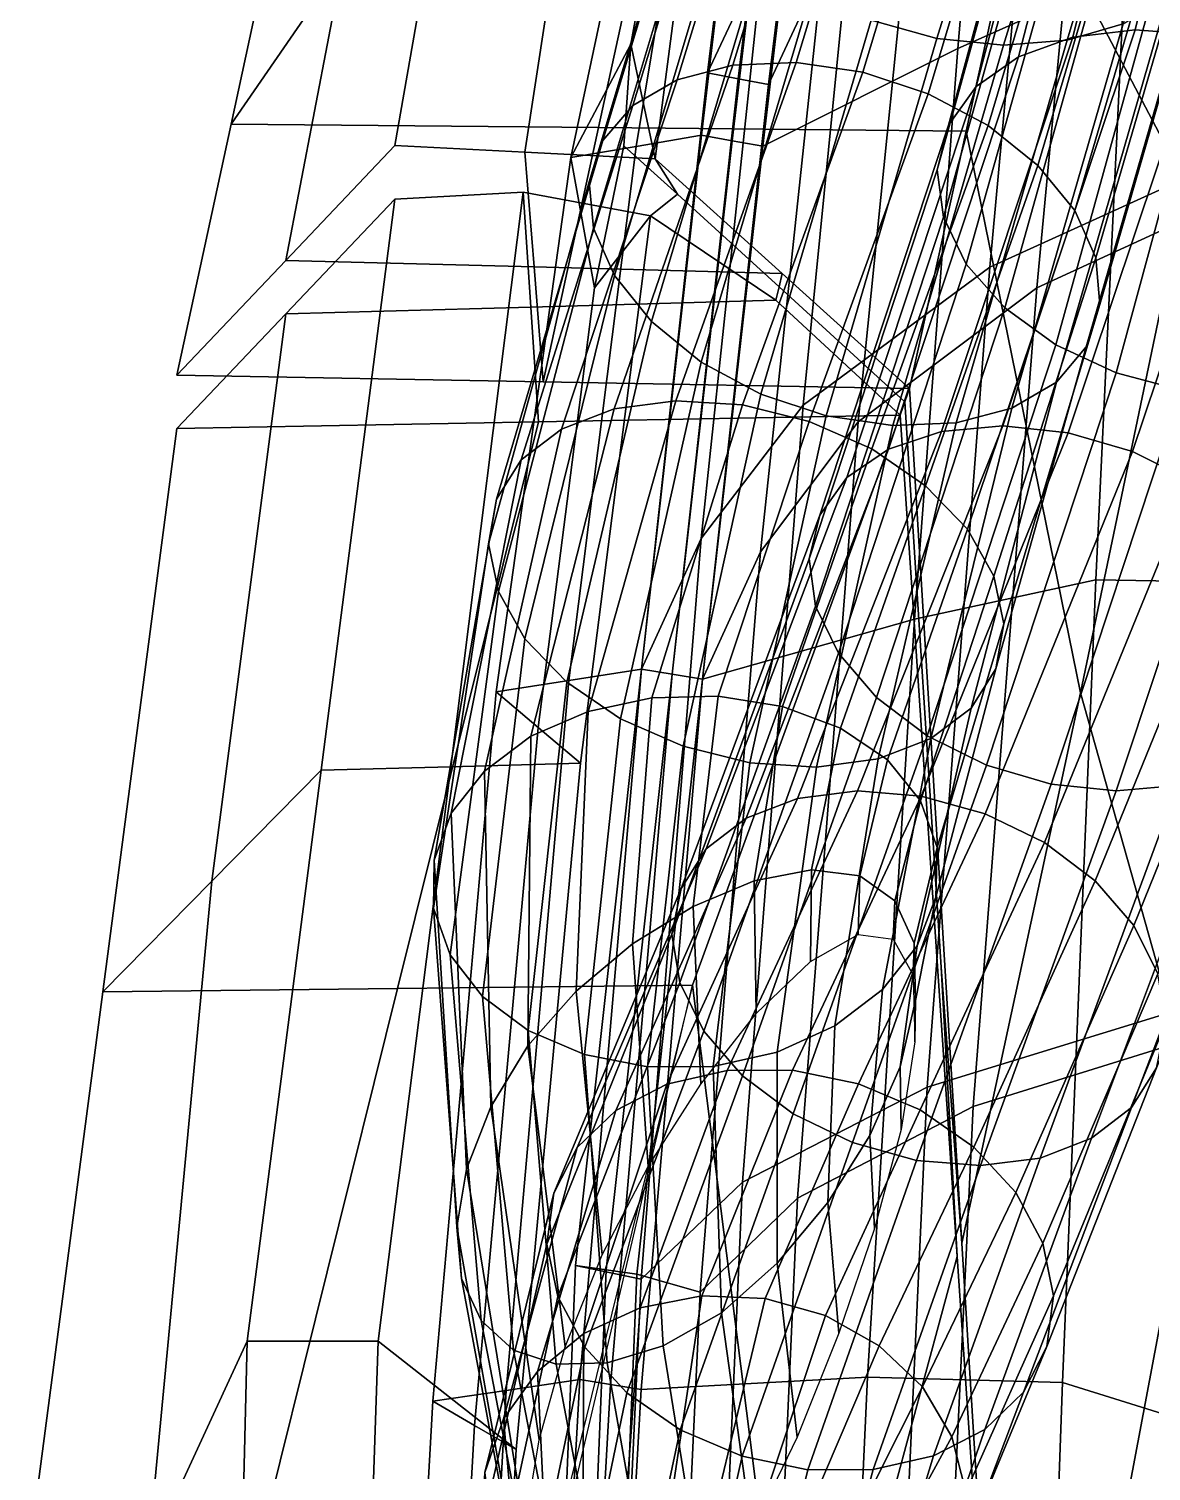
# Model space of a CAD drawing. Extents: x -0.97 to 0.97, y -3.2 to 2.94.
# Drawn here: x -0.6375 to -0.3585, y 1.4868 to 1.8453 of the extents above; entities that cross this region are included whole.
import ezdxf

# ---------------------------------------------------------------- set-up
doc = ezdxf.new("R2010")
doc.units = 0

msp = doc.modelspace()

# ---------------------------------------------------------------- linework, layer by layer
for points in [[(-0.39864, 1.78606, 1.09773), (-0.3347, 1.81511, 1.14578), (-0.32019, 2.00282, 1.04622), (-0.38263, 1.96018, 1.00091)], [(-0.38694, 1.78087, 1.08871), (-0.37064, 1.95449, 0.99259), (-0.31076, 1.99609, 1.03546), (-0.32569, 1.8091, 1.13435)], [(-0.44245, 1.98223, 0.81755), (-0.45825, 1.92059, 0.78173), (-0.46881, 1.8343, 0.85129), (-0.45501, 1.86386, 0.8995)], [(-0.42752, 1.97874, 0.81439), (-0.44022, 1.86031, 0.89581), (-0.45363, 1.83144, 0.84931), (-0.44301, 1.9179, 0.78008)], [(-0.32972, 1.91128, 0.43314), (-0.34974, 1.80642, 0.48489), (-0.39047, 1.88385, 0.57039), (-0.37138, 1.96497, 0.52088)], [(-0.39864, 1.78606, 1.09773), (-0.38263, 1.96018, 1.00091), (-0.42929, 1.91046, 0.94855), (-0.44506, 1.75173, 1.04083)], [(-0.38694, 1.78087, 1.08871), (-0.43132, 1.74756, 1.03445), (-0.41539, 1.90596, 0.94285), (-0.37064, 1.95449, 0.99259)], [(-0.39817, 1.93992, 0.76247), (-0.40655, 1.84035, 0.82722), (-0.36517, 1.85883, 0.79591), (-0.35999, 1.95696, 0.73726)], [(-0.39817, 1.93992, 0.76247), (-0.44301, 1.91791, 0.78008), (-0.45507, 1.8161, 0.85013), (-0.40655, 1.84035, 0.82722)], [(-0.55934, 1.86198, 0.69758), (-0.54507, 1.93738, 0.63566), (-0.57377, 1.88392, 0.57044), (-0.58725, 1.82157, 0.64638)], [(-0.36552, 1.84653, 0.35524), (-0.37939, 1.84243, 0.34637), (-0.35206, 1.93316, 0.28613), (-0.33846, 1.9386, 0.29427)], [(-0.34011, 1.93762, 0.23512), (-0.35523, 1.93451, 0.23024), (-0.37801, 1.84317, 0.28935), (-0.3625, 1.84499, 0.29541)], [(-0.34011, 1.93762, 0.23512), (-0.3625, 1.84499, 0.29541), (-0.34606, 1.84377, 0.29851), (-0.32401, 1.93765, 0.23733)], [(-0.42813, 1.84739, 0.3384), (-0.40085, 1.9338, 0.27996), (-0.38437, 1.93074, 0.27868), (-0.41182, 1.84288, 0.33765)], [(-0.3952, 1.84122, 0.3404), (-0.36774, 1.93053, 0.28084), (-0.35206, 1.93316, 0.28613), (-0.37939, 1.84243, 0.34637)], [(-0.36829, 1.92843, 0.22291), (-0.39147, 1.83833, 0.28067), (-0.37801, 1.84317, 0.28935), (-0.35523, 1.93451, 0.23024)], [(-0.3952, 1.84122, 0.3404), (-0.41182, 1.84288, 0.33765), (-0.38437, 1.93074, 0.27868), (-0.36774, 1.93053, 0.28084)], [(-0.4491, 1.92158, 0.42134), (-0.47634, 1.83258, 0.49036), (-0.4625, 1.83627, 0.49975), (-0.43523, 1.92568, 0.43021)], [(-0.41942, 1.92689, 0.43618), (-0.43523, 1.92568, 0.43021), (-0.4625, 1.83627, 0.49975), (-0.44674, 1.83689, 0.50637)], [(-0.41942, 1.92689, 0.43618), (-0.44674, 1.83689, 0.50637), (-0.43017, 1.83448, 0.50989), (-0.4028, 1.92523, 0.43894)], [(-0.38649, 1.92072, 0.43819), (-0.4028, 1.92523, 0.43894), (-0.43017, 1.83448, 0.50989), (-0.41392, 1.82911, 0.50995)], [(-0.36829, 1.92843, 0.22291), (-0.3785, 1.91988, 0.21373), (-0.40205, 1.83091, 0.27002), (-0.39147, 1.83833, 0.28067)], [(-0.4491, 1.92158, 0.42134), (-0.46021, 1.91519, 0.41007), (-0.4874, 1.8262, 0.4789), (-0.47634, 1.83258, 0.49036)], [(-0.46982, 1.91727, 0.77554), (-0.48654, 1.81605, 0.8463), (-0.47027, 1.81883, 0.8521), (-0.45825, 1.92059, 0.78173)], [(-0.45063, 1.91925, 0.7809), (-0.45825, 1.92059, 0.78173), (-0.47027, 1.81883, 0.8521), (-0.46267, 1.81746, 0.85112)], [(-0.45063, 1.91925, 0.7809), (-0.46122, 1.83287, 0.8503), (-0.46881, 1.8343, 0.85129), (-0.45825, 1.92059, 0.78173)], [(-0.45063, 1.91925, 0.7809), (-0.46267, 1.81746, 0.85112), (-0.45507, 1.8161, 0.85013), (-0.44301, 1.91791, 0.78008)], [(-0.45063, 1.91925, 0.7809), (-0.44301, 1.9179, 0.78008), (-0.45363, 1.83144, 0.84931), (-0.46122, 1.83287, 0.8503)], [(-0.38649, 1.92072, 0.43819), (-0.41392, 1.82911, 0.50995), (-0.39906, 1.82125, 0.50666), (-0.37158, 1.91375, 0.4341)], [(-0.38503, 1.90938, 0.20326), (-0.40892, 1.82131, 0.25807), (-0.40205, 1.83091, 0.27002), (-0.3785, 1.91988, 0.21373)], [(-0.46982, 1.91727, 0.77554), (-0.48139, 1.91396, 0.76934), (-0.50281, 1.81328, 0.84049), (-0.48654, 1.81605, 0.8463)], [(-0.46771, 1.90709, 0.39693), (-0.49483, 1.81756, 0.46603), (-0.4874, 1.8262, 0.4789), (-0.46021, 1.91519, 0.41007)], [(-0.47589, 1.90737, 0.75964), (-0.48789, 1.84147, 0.80957), (-0.50281, 1.81328, 0.84049), (-0.48139, 1.91396, 0.76934)], [(-0.35915, 1.90472, 0.42683), (-0.37158, 1.91375, 0.4341), (-0.39906, 1.82125, 0.50666), (-0.38667, 1.81134, 0.50013)], [(-0.47589, 1.90737, 0.75964), (-0.4704, 1.90077, 0.74995), (-0.48183, 1.81296, 0.81486), (-0.48789, 1.84147, 0.80957)], [(-0.47041, 1.71861, 0.98276), (-0.44506, 1.75173, 1.04083), (-0.42929, 1.91046, 0.94855), (-0.45501, 1.86386, 0.8995)], [(-0.38503, 1.90938, 0.20326), (-0.38757, 1.8977, 0.19224), (-0.41174, 1.81026, 0.24568), (-0.40892, 1.82131, 0.25807)], [(-0.46771, 1.90709, 0.39693), (-0.47109, 1.89758, 0.38312), (-0.49821, 1.80722, 0.45274), (-0.49483, 1.81756, 0.46603)], [(-0.45567, 1.71531, 0.97855), (-0.44022, 1.86031, 0.89581), (-0.41539, 1.90596, 0.94285), (-0.43132, 1.74756, 1.03445)], [(-0.35915, 1.90472, 0.42683), (-0.38667, 1.81134, 0.50013), (-0.37751, 1.80012, 0.49092), (-0.34994, 1.89431, 0.41698)], [(-0.55934, 1.86198, 0.69758), (-0.57363, 1.78773, 0.76772), (-0.54653, 1.81624, 0.81313), (-0.53142, 1.90239, 0.74878)], [(-0.50091, 1.90158, 0.74936), (-0.53142, 1.90239, 0.74878), (-0.54653, 1.81624, 0.81313), (-0.51418, 1.8146, 0.81399)], [(-0.50091, 1.90158, 0.74936), (-0.51418, 1.8146, 0.81399), (-0.48183, 1.81296, 0.81486), (-0.4704, 1.90077, 0.74995)], [(-0.46983, 1.88695, 0.3699), (-0.49714, 1.79576, 0.44), (-0.49821, 1.80722, 0.45274), (-0.47109, 1.89758, 0.38312)], [(-0.38582, 1.88559, 0.18142), (-0.41018, 1.79848, 0.23367), (-0.41174, 1.81026, 0.24568), (-0.38757, 1.8977, 0.19224)], [(-0.3447, 1.88319, 0.40514), (-0.34994, 1.89431, 0.41698), (-0.37751, 1.80012, 0.49092), (-0.37231, 1.78832, 0.47956)], [(-0.46983, 1.88695, 0.3699), (-0.46439, 1.87577, 0.35818), (-0.49189, 1.78395, 0.42867), (-0.49714, 1.79576, 0.44)], [(-0.49589, 1.82073, 0.64669), (-0.58725, 1.82157, 0.64638), (-0.57377, 1.88392, 0.57044), (-0.48212, 1.88389, 0.57042)], [(-0.49589, 1.82073, 0.64669), (-0.48212, 1.88389, 0.57042), (-0.39047, 1.88385, 0.57039), (-0.40454, 1.81988, 0.64701)], [(-0.38582, 1.88559, 0.18142), (-0.38003, 1.87389, 0.17152), (-0.40449, 1.78677, 0.22286), (-0.41018, 1.79848, 0.23367)], [(-0.37607, 1.68027, 0.54641), (-0.40454, 1.81988, 0.64701), (-0.39047, 1.88385, 0.57039), (-0.34974, 1.80642, 0.48489)], [(-0.3447, 1.88319, 0.40514), (-0.37231, 1.78832, 0.47956), (-0.37129, 1.77676, 0.46688), (-0.34367, 1.87213, 0.39218)], [(-0.45526, 1.86455, 0.34893), (-0.48274, 1.77253, 0.4196), (-0.49189, 1.78395, 0.42867), (-0.46439, 1.87577, 0.35818)], [(-0.37046, 1.86342, 0.16325), (-0.39492, 1.77596, 0.21401), (-0.40449, 1.78677, 0.22286), (-0.38003, 1.87389, 0.17152)], [(-0.34704, 1.86189, 0.37894), (-0.34367, 1.87213, 0.39218), (-0.37129, 1.77676, 0.46688), (-0.37467, 1.76624, 0.45373)], [(-0.45526, 1.86455, 0.34893), (-0.44298, 1.85465, 0.34228), (-0.4704, 1.76241, 0.41323), (-0.48274, 1.77253, 0.4196)], [(-0.34244, 1.7078, 0.81234), (-0.33805, 1.86575, 0.74781), (-0.36517, 1.85883, 0.79591), (-0.37229, 1.7083, 0.8653)], [(-0.55934, 1.86198, 0.69758), (-0.58725, 1.82157, 0.64638), (-0.60073, 1.75923, 0.72231), (-0.57363, 1.78773, 0.76772)], [(-0.47041, 1.71861, 0.98276), (-0.45501, 1.86386, 0.8995), (-0.46881, 1.8343, 0.85129), (-0.48521, 1.68611, 0.9241)], [(-0.37046, 1.86342, 0.16325), (-0.35789, 1.85485, 0.15711), (-0.38224, 1.76673, 0.20767), (-0.39492, 1.77596, 0.21401)], [(-0.34704, 1.86189, 0.37894), (-0.37467, 1.76624, 0.45373), (-0.38208, 1.75743, 0.441), (-0.35445, 1.85314, 0.36633)], [(-0.45567, 1.71531, 0.97855), (-0.47002, 1.6836, 0.92183), (-0.45363, 1.83144, 0.84931), (-0.44022, 1.86031, 0.89581)], [(-0.41735, 1.69852, 0.89851), (-0.37229, 1.7083, 0.8653), (-0.36517, 1.85883, 0.79591), (-0.40655, 1.84035, 0.82722)], [(-0.42813, 1.84739, 0.3384), (-0.45555, 1.75447, 0.41), (-0.4704, 1.76241, 0.41323), (-0.44298, 1.85465, 0.34228)], [(-0.34307, 1.84882, 0.15361), (-0.36722, 1.75978, 0.20435), (-0.38224, 1.76673, 0.20767), (-0.35789, 1.85485, 0.15711)], [(-0.36552, 1.84653, 0.35524), (-0.35445, 1.85314, 0.36633), (-0.38208, 1.75743, 0.441), (-0.39313, 1.751, 0.42958)], [(-0.42813, 1.84739, 0.3384), (-0.41182, 1.84288, 0.33765), (-0.4393, 1.7491, 0.41005), (-0.45555, 1.75447, 0.41)], [(-0.36552, 1.84653, 0.35524), (-0.39313, 1.751, 0.42958), (-0.40697, 1.74731, 0.4202), (-0.37939, 1.84243, 0.34637)], [(-0.34307, 1.84882, 0.15361), (-0.32708, 1.84566, 0.15289), (-0.35095, 1.7555, 0.20418), (-0.36722, 1.75978, 0.20435)], [(-0.3952, 1.84122, 0.3404), (-0.42273, 1.74669, 0.41357), (-0.4393, 1.7491, 0.41005), (-0.41182, 1.84288, 0.33765)], [(-0.42381, 1.74079, 0.34628), (-0.41061, 1.7452, 0.3555), (-0.37801, 1.84317, 0.28935), (-0.39147, 1.83833, 0.28067)], [(-0.39538, 1.74656, 0.36219), (-0.3625, 1.84499, 0.29541), (-0.37801, 1.84317, 0.28935), (-0.41061, 1.7452, 0.3555)], [(-0.39538, 1.74656, 0.36219), (-0.3792, 1.74489, 0.36597), (-0.34606, 1.84377, 0.29851), (-0.3625, 1.84499, 0.29541)], [(-0.36318, 1.74019, 0.36649), (-0.32979, 1.83949, 0.29834), (-0.34606, 1.84377, 0.29851), (-0.3792, 1.74489, 0.36597)], [(-0.4896, 1.81622, 0.82424), (-0.49687, 1.78089, 0.84582), (-0.50281, 1.81328, 0.84049), (-0.48789, 1.84147, 0.80957)], [(-0.4896, 1.81622, 0.82424), (-0.48789, 1.84147, 0.80957), (-0.48183, 1.81296, 0.81486), (-0.4763, 1.80417, 0.80705)], [(-0.41735, 1.69852, 0.89851), (-0.40655, 1.84035, 0.82722), (-0.45507, 1.8161, 0.85013), (-0.47002, 1.6836, 0.92183)], [(-0.3952, 1.84122, 0.3404), (-0.37939, 1.84243, 0.34637), (-0.40697, 1.74731, 0.4202), (-0.42273, 1.74669, 0.41357)], [(-0.36318, 1.74019, 0.36649), (-0.34836, 1.73287, 0.36382), (-0.31477, 1.83254, 0.29502), (-0.32979, 1.83949, 0.29834)], [(-0.50512, 1.74577, 0.57208), (-0.49204, 1.7508, 0.58185), (-0.4625, 1.83627, 0.49975), (-0.47634, 1.83258, 0.49036)], [(-0.47667, 1.75282, 0.58904), (-0.44674, 1.83689, 0.50637), (-0.4625, 1.83627, 0.49975), (-0.49204, 1.7508, 0.58185)], [(-0.47667, 1.75282, 0.58904), (-0.46014, 1.75179, 0.59326), (-0.43017, 1.83448, 0.50989), (-0.44674, 1.83689, 0.50637)], [(-0.42381, 1.74079, 0.34628), (-0.39147, 1.83833, 0.28067), (-0.40205, 1.83091, 0.27002), (-0.43416, 1.73373, 0.33522)], [(-0.50512, 1.74577, 0.57208), (-0.47634, 1.83258, 0.49036), (-0.4874, 1.8262, 0.4789), (-0.51513, 1.73816, 0.56049)], [(-0.47761, 1.68485, 0.92297), (-0.48521, 1.68611, 0.9241), (-0.46881, 1.8343, 0.85129), (-0.46122, 1.83287, 0.8503)], [(-0.47761, 1.68485, 0.92297), (-0.46122, 1.83287, 0.8503), (-0.45363, 1.83144, 0.84931), (-0.47002, 1.6836, 0.92183)], [(-0.44355, 1.74768, 0.59411), (-0.41392, 1.82911, 0.50995), (-0.43017, 1.83448, 0.50989), (-0.46014, 1.75179, 0.59326)], [(-0.44355, 1.74768, 0.59411), (-0.428, 1.74087, 0.59166), (-0.39906, 1.82125, 0.50666), (-0.41392, 1.82911, 0.50995)], [(-0.44085, 1.72441, 0.32302), (-0.43416, 1.73373, 0.33522), (-0.40205, 1.83091, 0.27002), (-0.40892, 1.82131, 0.25807)], [(-0.52127, 1.72841, 0.5478), (-0.51513, 1.73816, 0.56049), (-0.4874, 1.8262, 0.4789), (-0.49483, 1.81756, 0.46603)], [(-0.49589, 1.82073, 0.64669), (-0.50967, 1.75757, 0.72297), (-0.60073, 1.75923, 0.72231), (-0.58725, 1.82157, 0.64638)], [(-0.44085, 1.72441, 0.32302), (-0.40892, 1.82131, 0.25807), (-0.41174, 1.81026, 0.24568), (-0.44355, 1.71354, 0.31055)], [(-0.41461, 1.73172, 0.58595), (-0.38667, 1.81134, 0.50013), (-0.39906, 1.82125, 0.50666), (-0.428, 1.74087, 0.59166)], [(-0.52127, 1.72841, 0.5478), (-0.49483, 1.81756, 0.46603), (-0.49821, 1.80722, 0.45274), (-0.52324, 1.71725, 0.5349)], [(-0.49589, 1.82073, 0.64669), (-0.40454, 1.81988, 0.64701), (-0.41861, 1.7559, 0.72364), (-0.50967, 1.75757, 0.72297)], [(-0.50329, 1.68331, 0.91881), (-0.48521, 1.68611, 0.9241), (-0.47027, 1.81883, 0.8521), (-0.48654, 1.81605, 0.8463)], [(-0.47761, 1.68486, 0.92296), (-0.46267, 1.81746, 0.85112), (-0.47027, 1.81883, 0.8521), (-0.48521, 1.68611, 0.9241)], [(-0.37607, 1.68027, 0.54641), (-0.40557, 1.54347, 0.61283), (-0.41861, 1.7559, 0.72364), (-0.40454, 1.81988, 0.64701)], [(-0.51192, 1.78608, 0.76848), (-0.51418, 1.8146, 0.81399), (-0.54653, 1.81624, 0.81313), (-0.57363, 1.78773, 0.76772)], [(-0.50329, 1.68331, 0.91881), (-0.48654, 1.81605, 0.8463), (-0.50281, 1.81328, 0.84049), (-0.52137, 1.6805, 0.91352)], [(-0.51192, 1.78608, 0.76848), (-0.45022, 1.78443, 0.76925), (-0.48183, 1.81296, 0.81486), (-0.51418, 1.8146, 0.81399)], [(-0.4896, 1.81622, 0.82424), (-0.4763, 1.80417, 0.80705), (-0.483, 1.79882, 0.80683), (-0.49687, 1.78089, 0.84582)], [(-0.47761, 1.68486, 0.92296), (-0.47002, 1.6836, 0.92183), (-0.45507, 1.8161, 0.85013), (-0.46267, 1.81746, 0.85112)], [(-0.39864, 1.78606, 1.09773), (-0.4142, 1.58224, 1.18764), (-0.34929, 1.60216, 1.23457), (-0.3347, 1.81511, 1.14578)], [(-0.51089, 1.67161, 0.90116), (-0.52137, 1.6805, 0.91352), (-0.50281, 1.81328, 0.84049), (-0.49687, 1.78089, 0.84582)], [(-0.45103, 1.78113, 0.77078), (-0.4763, 1.80417, 0.80705), (-0.48183, 1.81296, 0.81486), (-0.45022, 1.78443, 0.76925)], [(-0.41461, 1.73172, 0.58595), (-0.40421, 1.72095, 0.57748), (-0.37751, 1.80012, 0.49092), (-0.38667, 1.81134, 0.50013)], [(-0.52078, 1.7054, 0.52268), (-0.52324, 1.71725, 0.5349), (-0.49821, 1.80722, 0.45274), (-0.49714, 1.79576, 0.44)], [(-0.44194, 1.70182, 0.29866), (-0.44355, 1.71354, 0.31055), (-0.41174, 1.81026, 0.24568), (-0.41018, 1.79848, 0.23367)], [(-0.38694, 1.78087, 1.08871), (-0.32569, 1.8091, 1.13435), (-0.34069, 1.59669, 1.22262), (-0.40278, 1.57744, 1.17806)], [(-0.51274, 1.77613, 0.77267), (-0.57363, 1.77443, 0.77304), (-0.54653, 1.80294, 0.81845), (-0.51464, 1.80466, 0.81838)], [(-0.53265, 1.66187, 0.88884), (-0.51464, 1.80466, 0.81838), (-0.54653, 1.80294, 0.81845), (-0.56488, 1.661, 0.88887)], [(-0.53265, 1.66187, 0.88884), (-0.50041, 1.66273, 0.88881), (-0.483, 1.79882, 0.80683), (-0.51464, 1.80466, 0.81838)], [(-0.51274, 1.77613, 0.77267), (-0.51464, 1.80466, 0.81838), (-0.483, 1.79882, 0.80683), (-0.45185, 1.77782, 0.77231)], [(-0.45103, 1.78113, 0.77078), (-0.45185, 1.77782, 0.77231), (-0.483, 1.79882, 0.80683), (-0.4763, 1.80417, 0.80705)], [(-0.37607, 1.68027, 0.54641), (-0.34974, 1.80642, 0.48489), (-0.31289, 1.73487, 0.38644), (-0.3465, 1.57536, 0.44261)], [(-0.592, 1.63346, 0.83876), (-0.56488, 1.661, 0.88887), (-0.54653, 1.80294, 0.81845), (-0.57363, 1.77443, 0.77304)], [(-0.39762, 1.70922, 0.56674), (-0.37231, 1.78832, 0.47956), (-0.37751, 1.80012, 0.49092), (-0.40421, 1.72095, 0.57748)], [(-0.51089, 1.67161, 0.90116), (-0.49687, 1.78089, 0.84582), (-0.483, 1.79882, 0.80683), (-0.50041, 1.66273, 0.88881)], [(-0.44194, 1.70182, 0.29866), (-0.41018, 1.79848, 0.23367), (-0.40449, 1.78677, 0.22286), (-0.43626, 1.69006, 0.28811)], [(-0.52078, 1.7054, 0.52268), (-0.49714, 1.79576, 0.44), (-0.49189, 1.78395, 0.42867), (-0.51419, 1.69367, 0.51194)], [(-0.51192, 1.78608, 0.76848), (-0.57363, 1.78773, 0.76772), (-0.60073, 1.75923, 0.72231), (-0.50967, 1.75757, 0.72297)], [(-0.51192, 1.78608, 0.76848), (-0.50967, 1.75757, 0.72297), (-0.41861, 1.7559, 0.72364), (-0.45022, 1.78443, 0.76925)], [(-0.39864, 1.78606, 1.09773), (-0.44506, 1.75173, 1.04083), (-0.46009, 1.55858, 1.13015), (-0.4142, 1.58224, 1.18764)], [(-0.42678, 1.67907, 0.2797), (-0.43626, 1.69006, 0.28811), (-0.40449, 1.78677, 0.22286), (-0.39492, 1.77596, 0.21401)], [(-0.39762, 1.70922, 0.56674), (-0.39516, 1.69737, 0.55452), (-0.37129, 1.77676, 0.46688), (-0.37231, 1.78832, 0.47956)], [(-0.50379, 1.6829, 0.50347), (-0.51419, 1.69367, 0.51194), (-0.49189, 1.78395, 0.42867), (-0.48274, 1.77253, 0.4196)], [(-0.45103, 1.78113, 0.77078), (-0.45022, 1.78443, 0.76925), (-0.41861, 1.7559, 0.72364), (-0.41978, 1.75258, 0.72497)], [(-0.45103, 1.78113, 0.77078), (-0.41978, 1.75258, 0.72497), (-0.42095, 1.74925, 0.7263), (-0.45185, 1.77782, 0.77231)], [(-0.38694, 1.78087, 1.08871), (-0.40278, 1.57744, 1.17806), (-0.44647, 1.55463, 1.12323), (-0.43132, 1.74756, 1.03445)], [(-0.51274, 1.77613, 0.77267), (-0.51084, 1.74759, 0.72696), (-0.60073, 1.74593, 0.72763), (-0.57363, 1.77443, 0.77304)], [(-0.51274, 1.77613, 0.77267), (-0.45185, 1.77782, 0.77231), (-0.42095, 1.74925, 0.7263), (-0.51084, 1.74759, 0.72696)], [(-0.42678, 1.67907, 0.2797), (-0.39492, 1.77596, 0.21401), (-0.38224, 1.76673, 0.20767), (-0.41425, 1.66956, 0.27392)], [(-0.39714, 1.68621, 0.54162), (-0.37467, 1.76624, 0.45373), (-0.37129, 1.77676, 0.46688), (-0.39516, 1.69737, 0.55452)], [(-0.592, 1.63346, 0.83876), (-0.57363, 1.77443, 0.77304), (-0.60073, 1.74593, 0.72763), (-0.61912, 1.60592, 0.78865)], [(-0.50379, 1.6829, 0.50347), (-0.48274, 1.77253, 0.4196), (-0.4704, 1.76241, 0.41323), (-0.49041, 1.67375, 0.49776)], [(-0.39943, 1.66225, 0.27125), (-0.41425, 1.66956, 0.27392), (-0.38224, 1.76673, 0.20767), (-0.36722, 1.75978, 0.20435)], [(-0.39714, 1.68621, 0.54162), (-0.40327, 1.67646, 0.52893), (-0.38208, 1.75743, 0.441), (-0.37467, 1.76624, 0.45373)], [(-0.47486, 1.66694, 0.49531), (-0.49041, 1.67375, 0.49776), (-0.4704, 1.76241, 0.41323), (-0.45555, 1.75447, 0.41)], [(-0.41328, 1.66885, 0.51733), (-0.39313, 1.751, 0.42958), (-0.38208, 1.75743, 0.441), (-0.40327, 1.67646, 0.52893)], [(-0.39943, 1.66225, 0.27125), (-0.36722, 1.75978, 0.20435), (-0.35095, 1.7555, 0.20418), (-0.3834, 1.65755, 0.27177)], [(-0.47486, 1.66694, 0.49531), (-0.45555, 1.75447, 0.41), (-0.4393, 1.7491, 0.41005), (-0.45826, 1.66283, 0.49616)], [(-0.4107, 1.61206, 0.65065), (-0.41978, 1.75258, 0.72497), (-0.41861, 1.7559, 0.72364), (-0.40557, 1.54347, 0.61283)], [(-0.36723, 1.65588, 0.27555), (-0.3834, 1.65755, 0.27177), (-0.35095, 1.7555, 0.20418), (-0.3345, 1.75428, 0.20728)], [(-0.36723, 1.65588, 0.27555), (-0.3345, 1.75428, 0.20728), (-0.319, 1.7561, 0.21334), (-0.352, 1.65724, 0.28223)], [(-0.50512, 1.74577, 0.57208), (-0.52428, 1.66079, 0.65966), (-0.51272, 1.66947, 0.66753), (-0.49204, 1.7508, 0.58185)], [(-0.47667, 1.75282, 0.58904), (-0.49204, 1.7508, 0.58185), (-0.51272, 1.66947, 0.66753), (-0.49849, 1.6756, 0.67269)], [(-0.47667, 1.75282, 0.58904), (-0.49849, 1.6756, 0.67269), (-0.48262, 1.67897, 0.67476), (-0.46014, 1.75179, 0.59326)], [(-0.47041, 1.71861, 0.98276), (-0.48529, 1.53448, 1.06582), (-0.46009, 1.55858, 1.13015), (-0.44506, 1.75173, 1.04083)], [(-0.44355, 1.74768, 0.59411), (-0.46014, 1.75179, 0.59326), (-0.48262, 1.67897, 0.67476), (-0.46612, 1.67938, 0.67334)], [(-0.41328, 1.66885, 0.51733), (-0.42637, 1.66382, 0.50757), (-0.40697, 1.74731, 0.4202), (-0.39313, 1.751, 0.42958)], [(-0.4107, 1.61206, 0.65065), (-0.40675, 1.54014, 0.61416), (-0.42095, 1.74925, 0.7263), (-0.41978, 1.75258, 0.72497)], [(-0.54585, 1.60675, 0.78832), (-0.61912, 1.60592, 0.78865), (-0.60073, 1.74593, 0.72763), (-0.51084, 1.74759, 0.72696)], [(-0.54585, 1.60675, 0.78832), (-0.51084, 1.74759, 0.72696), (-0.42095, 1.74925, 0.7263), (-0.47258, 1.60759, 0.78798)], [(-0.44569, 1.39595, 0.65415), (-0.47258, 1.60759, 0.78798), (-0.42095, 1.74925, 0.7263), (-0.40675, 1.54014, 0.61416)], [(-0.45567, 1.71531, 0.97855), (-0.43132, 1.74756, 1.03445), (-0.44647, 1.55463, 1.12323), (-0.4706, 1.5313, 1.0612)], [(-0.44355, 1.74768, 0.59411), (-0.46612, 1.67938, 0.67334), (-0.45013, 1.67687, 0.66867), (-0.428, 1.74087, 0.59166)], [(-0.44173, 1.6618, 0.50038), (-0.45826, 1.66283, 0.49616), (-0.4393, 1.7491, 0.41005), (-0.42273, 1.74669, 0.41357)], [(-0.39538, 1.74656, 0.36219), (-0.41061, 1.7452, 0.3555), (-0.44644, 1.65401, 0.42717), (-0.43156, 1.65586, 0.43396)], [(-0.44173, 1.6618, 0.50038), (-0.42273, 1.74669, 0.41357), (-0.40697, 1.74731, 0.4202), (-0.42637, 1.66382, 0.50757)], [(-0.39538, 1.74656, 0.36219), (-0.43156, 1.65586, 0.43396), (-0.41566, 1.65459, 0.43805), (-0.3792, 1.74489, 0.36597)], [(-0.50512, 1.74577, 0.57208), (-0.51513, 1.73816, 0.56049), (-0.53252, 1.65029, 0.64964), (-0.52428, 1.66079, 0.65966)], [(-0.42381, 1.74079, 0.34628), (-0.45922, 1.64906, 0.41808), (-0.44644, 1.65401, 0.42717), (-0.41061, 1.7452, 0.3555)], [(-0.36318, 1.74019, 0.36649), (-0.3792, 1.74489, 0.36597), (-0.41566, 1.65459, 0.43805), (-0.39981, 1.65018, 0.43909)], [(-0.42381, 1.74079, 0.34628), (-0.43416, 1.73373, 0.33522), (-0.46913, 1.64146, 0.40736), (-0.45922, 1.64906, 0.41808)], [(-0.41461, 1.73172, 0.58595), (-0.428, 1.74087, 0.59166), (-0.45013, 1.67687, 0.66867), (-0.43578, 1.67149, 0.66097)], [(-0.36318, 1.74019, 0.36649), (-0.39981, 1.65018, 0.43909), (-0.38506, 1.64303, 0.43709), (-0.34836, 1.73287, 0.36382)], [(-0.52127, 1.72841, 0.5478), (-0.53678, 1.63868, 0.63803), (-0.53252, 1.65029, 0.64964), (-0.51513, 1.73816, 0.56049)], [(-0.44085, 1.72441, 0.32302), (-0.47537, 1.63162, 0.39571), (-0.46913, 1.64146, 0.40736), (-0.43416, 1.73373, 0.33522)], [(-0.41461, 1.73172, 0.58595), (-0.43578, 1.67149, 0.66097), (-0.42403, 1.66356, 0.65098), (-0.40421, 1.72095, 0.57748)], [(-0.33583, 1.72337, 0.35803), (-0.34836, 1.73287, 0.36382), (-0.38506, 1.64303, 0.43709), (-0.37247, 1.63355, 0.43209)], [(-0.52127, 1.72841, 0.5478), (-0.52324, 1.71725, 0.5349), (-0.53691, 1.62671, 0.62573), (-0.53678, 1.63868, 0.63803)], [(-0.44085, 1.72441, 0.32302), (-0.44355, 1.71354, 0.31055), (-0.47766, 1.62029, 0.38393), (-0.47537, 1.63162, 0.39571)], [(-0.39762, 1.70922, 0.56674), (-0.40421, 1.72095, 0.57748), (-0.42403, 1.66356, 0.65098), (-0.41586, 1.65343, 0.63945)], [(-0.33583, 1.72337, 0.35803), (-0.37247, 1.63355, 0.43209), (-0.36281, 1.62244, 0.42454), (-0.32635, 1.71238, 0.34962)], [(-0.52078, 1.7054, 0.52268), (-0.53276, 1.61512, 0.61362), (-0.53691, 1.62671, 0.62573), (-0.52324, 1.71725, 0.5349)], [(-0.47041, 1.71861, 0.98276), (-0.48521, 1.68611, 0.9241), (-0.50161, 1.53791, 0.99692), (-0.48529, 1.53448, 1.06582)], [(-0.45567, 1.71531, 0.97855), (-0.4706, 1.5313, 1.0612), (-0.4864, 1.53576, 0.99434), (-0.47002, 1.6836, 0.92183)], [(-0.44194, 1.70182, 0.29866), (-0.47569, 1.6082, 0.37284), (-0.47766, 1.62029, 0.38393), (-0.44355, 1.71354, 0.31055)], [(-0.32067, 1.70062, 0.33908), (-0.32635, 1.71238, 0.34962), (-0.36281, 1.62244, 0.42454), (-0.35687, 1.61042, 0.41485)], [(-0.41735, 1.69852, 0.89851), (-0.42903, 1.51016, 0.97371), (-0.38061, 1.50881, 0.94045), (-0.37229, 1.7083, 0.8653)], [(-0.39762, 1.70922, 0.56674), (-0.41586, 1.65343, 0.63945), (-0.41172, 1.64183, 0.62726), (-0.39516, 1.69737, 0.55452)], [(-0.34244, 1.7078, 0.81234), (-0.37229, 1.7083, 0.8653), (-0.38061, 1.50881, 0.94045), (-0.34793, 1.49861, 0.88464)], [(-0.52078, 1.7054, 0.52268), (-0.51419, 1.69367, 0.51194), (-0.52476, 1.60472, 0.60249), (-0.53276, 1.61512, 0.61362)], [(-0.44194, 1.70182, 0.29866), (-0.43626, 1.69006, 0.28811), (-0.46974, 1.59618, 0.36316), (-0.47569, 1.6082, 0.37284)], [(-0.41735, 1.69852, 0.89851), (-0.47002, 1.6836, 0.92183), (-0.48533, 1.5071, 0.99572), (-0.42903, 1.51016, 0.97371)], [(-0.39714, 1.68621, 0.54162), (-0.39516, 1.69737, 0.55452), (-0.41172, 1.64183, 0.62726), (-0.41208, 1.62949, 0.61527)], [(-0.50379, 1.6829, 0.50347), (-0.51336, 1.59629, 0.59313), (-0.52476, 1.60472, 0.60249), (-0.51419, 1.69367, 0.51194)], [(-0.42678, 1.67907, 0.2797), (-0.46009, 1.58507, 0.3556), (-0.46974, 1.59618, 0.36316), (-0.43626, 1.69006, 0.28811)], [(-0.50329, 1.68331, 0.91881), (-0.51882, 1.50685, 0.99313), (-0.50052, 1.50956, 0.99819), (-0.48521, 1.68611, 0.9241)], [(-0.47761, 1.68485, 0.92297), (-0.494, 1.53683, 0.99563), (-0.50161, 1.53791, 0.99692), (-0.48521, 1.68611, 0.9241)], [(-0.47761, 1.68486, 0.92296), (-0.48521, 1.68611, 0.9241), (-0.50052, 1.50956, 0.99819), (-0.49293, 1.50833, 0.99695)], [(-0.39714, 1.68621, 0.54162), (-0.41208, 1.62949, 0.61527), (-0.41668, 1.61737, 0.60416), (-0.40327, 1.67646, 0.52893)], [(-0.50329, 1.68331, 0.91881), (-0.52137, 1.6805, 0.91352), (-0.53712, 1.50415, 0.98806), (-0.51882, 1.50685, 0.99313)], [(-0.50379, 1.6829, 0.50347), (-0.49041, 1.67375, 0.49776), (-0.4994, 1.59031, 0.5861), (-0.51336, 1.59629, 0.59313)], [(-0.47761, 1.68485, 0.92297), (-0.47002, 1.6836, 0.92183), (-0.4864, 1.53576, 0.99434), (-0.494, 1.53683, 0.99563)], [(-0.47761, 1.68486, 0.92296), (-0.49293, 1.50833, 0.99695), (-0.48533, 1.5071, 0.99572), (-0.47002, 1.6836, 0.92183)], [(-0.51089, 1.67161, 0.90116), (-0.52675, 1.49814, 0.97411), (-0.53712, 1.50415, 0.98806), (-0.52137, 1.6805, 0.91352)], [(-0.50146, 1.60612, 0.74585), (-0.48749, 1.61782, 0.7401), (-0.48262, 1.67897, 0.67476), (-0.49849, 1.6756, 0.67269)], [(-0.47239, 1.62717, 0.73029), (-0.46612, 1.67938, 0.67334), (-0.48262, 1.67897, 0.67476), (-0.48749, 1.61782, 0.7401)], [(-0.47239, 1.62717, 0.73029), (-0.45721, 1.63354, 0.71727), (-0.45013, 1.67687, 0.66867), (-0.46612, 1.67938, 0.67334)], [(-0.42678, 1.67907, 0.2797), (-0.41425, 1.66956, 0.27392), (-0.4475, 1.57559, 0.35061), (-0.46009, 1.58507, 0.3556)], [(-0.37607, 1.68027, 0.54641), (-0.3465, 1.57536, 0.44261), (-0.39254, 1.33103, 0.50201), (-0.40557, 1.54347, 0.61283)], [(-0.32176, 1.67803, 0.31471), (-0.35718, 1.587, 0.39199), (-0.36343, 1.57716, 0.38033), (-0.32845, 1.66871, 0.30252)], [(-0.50146, 1.60612, 0.74585), (-0.49849, 1.6756, 0.67269), (-0.51272, 1.66947, 0.66753), (-0.51346, 1.59249, 0.7478)], [(-0.44299, 1.63624, 0.70188), (-0.43578, 1.67149, 0.66097), (-0.45013, 1.67687, 0.66867), (-0.45721, 1.63354, 0.71727)], [(-0.41328, 1.66885, 0.51733), (-0.40327, 1.67646, 0.52893), (-0.41668, 1.61737, 0.60416), (-0.42529, 1.60646, 0.5946)], [(-0.51089, 1.67161, 0.90116), (-0.50041, 1.66273, 0.88881), (-0.51638, 1.49213, 0.96015), (-0.52675, 1.49814, 0.97411)], [(-0.47486, 1.66694, 0.49531), (-0.48371, 1.58727, 0.58197), (-0.4994, 1.59031, 0.5861), (-0.49041, 1.67375, 0.49776)], [(-0.44299, 1.63624, 0.70188), (-0.43094, 1.63474, 0.68575), (-0.42403, 1.66356, 0.65098), (-0.43578, 1.67149, 0.66097)], [(-0.52266, 1.5773, 0.74624), (-0.51346, 1.59249, 0.7478), (-0.51272, 1.66947, 0.66753), (-0.52428, 1.66079, 0.65966)], [(-0.39943, 1.66225, 0.27125), (-0.43274, 1.56844, 0.34861), (-0.4475, 1.57559, 0.35061), (-0.41425, 1.66956, 0.27392)], [(-0.41328, 1.66885, 0.51733), (-0.42529, 1.60646, 0.5946), (-0.43716, 1.59743, 0.5872), (-0.42637, 1.66382, 0.50757)], [(-0.3388, 1.66165, 0.29146), (-0.32845, 1.66871, 0.30252), (-0.36343, 1.57716, 0.38033), (-0.37333, 1.56955, 0.36962)], [(-0.47486, 1.66694, 0.49531), (-0.45826, 1.66283, 0.49616), (-0.46739, 1.5874, 0.58077), (-0.48371, 1.58727, 0.58197)], [(-0.44173, 1.6618, 0.50038), (-0.42637, 1.66382, 0.50757), (-0.43716, 1.59743, 0.5872), (-0.45153, 1.59093, 0.58255)], [(-0.42222, 1.6285, 0.67048), (-0.41586, 1.65343, 0.63945), (-0.42403, 1.66356, 0.65098), (-0.43094, 1.63474, 0.68575)], [(-0.592, 1.63346, 0.83876), (-0.60789, 1.46559, 0.9058), (-0.58324, 1.51907, 0.9593), (-0.56488, 1.661, 0.88887)], [(-0.53265, 1.66187, 0.88884), (-0.56488, 1.661, 0.88887), (-0.58324, 1.51907, 0.9593), (-0.55066, 1.51907, 0.9593)], [(-0.53265, 1.66187, 0.88884), (-0.55066, 1.51907, 0.9593), (-0.51638, 1.49213, 0.96015), (-0.50041, 1.66273, 0.88881)], [(-0.52266, 1.5773, 0.74624), (-0.52428, 1.66079, 0.65966), (-0.53252, 1.65029, 0.64964), (-0.52868, 1.56184, 0.74116)], [(-0.44173, 1.6618, 0.50038), (-0.45153, 1.59093, 0.58255), (-0.46739, 1.5874, 0.58077), (-0.45826, 1.66283, 0.49616)], [(-0.39943, 1.66225, 0.27125), (-0.3834, 1.65755, 0.27177), (-0.41689, 1.56403, 0.34964), (-0.43274, 1.56844, 0.34861)], [(-0.3388, 1.66165, 0.29146), (-0.37333, 1.56955, 0.36962), (-0.38612, 1.56461, 0.36052), (-0.352, 1.65724, 0.28223)], [(-0.36723, 1.65588, 0.27555), (-0.40099, 1.56276, 0.35374), (-0.41689, 1.56403, 0.34964), (-0.3834, 1.65755, 0.27177)], [(-0.36723, 1.65588, 0.27555), (-0.352, 1.65724, 0.28223), (-0.38612, 1.56461, 0.36052), (-0.40099, 1.56276, 0.35374)], [(-0.4916, 1.57643, 0.49441), (-0.47889, 1.58301, 0.50286), (-0.44644, 1.65401, 0.42717), (-0.45922, 1.64906, 0.41808)], [(-0.46389, 1.58638, 0.5092), (-0.43156, 1.65586, 0.43396), (-0.44644, 1.65401, 0.42717), (-0.47889, 1.58301, 0.50286)], [(-0.46389, 1.58638, 0.5092), (-0.44767, 1.58644, 0.51308), (-0.41566, 1.65459, 0.43805), (-0.43156, 1.65586, 0.43396)], [(-0.43131, 1.58305, 0.51414), (-0.39981, 1.65018, 0.43909), (-0.41566, 1.65459, 0.43805), (-0.44767, 1.58644, 0.51308)], [(-0.42222, 1.6285, 0.67048), (-0.41743, 1.61801, 0.65727), (-0.41172, 1.64183, 0.62726), (-0.41586, 1.65343, 0.63945)], [(-0.53113, 1.5474, 0.73256), (-0.52868, 1.56184, 0.74116), (-0.53252, 1.65029, 0.64964), (-0.53678, 1.63868, 0.63803)], [(-0.4916, 1.57643, 0.49441), (-0.45922, 1.64906, 0.41808), (-0.46913, 1.64146, 0.40736), (-0.50124, 1.5672, 0.48449)], [(-0.43131, 1.58305, 0.51414), (-0.41593, 1.57656, 0.51242), (-0.38506, 1.64303, 0.43709), (-0.39981, 1.65018, 0.43909)], [(-0.40261, 1.56732, 0.50792), (-0.37247, 1.63355, 0.43209), (-0.38506, 1.64303, 0.43709), (-0.41593, 1.57656, 0.51242)], [(-0.53113, 1.5474, 0.73256), (-0.53678, 1.63868, 0.63803), (-0.53691, 1.62671, 0.62573), (-0.52995, 1.53464, 0.72136)], [(-0.50703, 1.55586, 0.47374), (-0.50124, 1.5672, 0.48449), (-0.46913, 1.64146, 0.40736), (-0.47537, 1.63162, 0.39571)], [(-0.41714, 1.60375, 0.64733), (-0.41208, 1.62949, 0.61527), (-0.41172, 1.64183, 0.62726), (-0.41743, 1.61801, 0.65727)], [(-0.44299, 1.63624, 0.70188), (-0.45721, 1.63354, 0.71727), (-0.45675, 1.60052, 0.75167), (-0.44323, 1.61348, 0.72575)], [(-0.44299, 1.63624, 0.70188), (-0.44323, 1.61348, 0.72575), (-0.43139, 1.62019, 0.70114), (-0.43094, 1.63474, 0.68575)], [(-0.42222, 1.6285, 0.67048), (-0.43094, 1.63474, 0.68575), (-0.43139, 1.62019, 0.70114), (-0.42265, 1.619, 0.68065)], [(-0.592, 1.63346, 0.83876), (-0.61912, 1.60592, 0.78865), (-0.6375, 1.46592, 0.84967), (-0.60789, 1.46559, 0.9058)], [(-0.50703, 1.55586, 0.47374), (-0.47537, 1.63162, 0.39571), (-0.47766, 1.62029, 0.38393), (-0.50872, 1.54324, 0.4629)], [(-0.47239, 1.62717, 0.73029), (-0.4705, 1.58301, 0.77611), (-0.45675, 1.60052, 0.75167), (-0.45721, 1.63354, 0.71727)], [(-0.40261, 1.56732, 0.50792), (-0.39218, 1.55603, 0.50104), (-0.36281, 1.62244, 0.42454), (-0.37247, 1.63355, 0.43209)], [(-0.42222, 1.6285, 0.67048), (-0.42265, 1.619, 0.68065), (-0.41771, 1.61005, 0.66592), (-0.41743, 1.61801, 0.65727)], [(-0.41714, 1.60375, 0.64733), (-0.42096, 1.5873, 0.64071), (-0.41668, 1.61737, 0.60416), (-0.41208, 1.62949, 0.61527)], [(-0.52507, 1.52421, 0.70849), (-0.52995, 1.53464, 0.72136), (-0.53691, 1.62671, 0.62573), (-0.53276, 1.61512, 0.61362)], [(-0.47239, 1.62717, 0.73029), (-0.48749, 1.61782, 0.7401), (-0.48357, 1.56249, 0.79737), (-0.4705, 1.58301, 0.77611)], [(-0.38546, 1.54341, 0.49219), (-0.35687, 1.61042, 0.41485), (-0.36281, 1.62244, 0.42454), (-0.39218, 1.55603, 0.50104)], [(-0.50604, 1.53018, 0.45272), (-0.50872, 1.54324, 0.4629), (-0.47766, 1.62029, 0.38393), (-0.47569, 1.6082, 0.37284)], [(-0.50146, 1.60612, 0.74585), (-0.49499, 1.54052, 0.81375), (-0.48357, 1.56249, 0.79737), (-0.48749, 1.61782, 0.7401)], [(-0.42849, 1.57022, 0.63748), (-0.42529, 1.60646, 0.5946), (-0.41668, 1.61737, 0.60416), (-0.42096, 1.5873, 0.64071)], [(-0.41714, 1.60375, 0.64733), (-0.41743, 1.61801, 0.65727), (-0.41771, 1.61005, 0.66592), (-0.41726, 1.59351, 0.6586)], [(-0.52507, 1.52421, 0.70849), (-0.53276, 1.61512, 0.61362), (-0.52476, 1.60472, 0.60249), (-0.51704, 1.51687, 0.6948)], [(-0.2775, 1.36042, 1.34766), (-0.26706, 1.61506, 1.2672), (-0.34929, 1.60216, 1.23457), (-0.36095, 1.35096, 1.31507)], [(-0.4107, 1.61206, 0.65065), (-0.40557, 1.54347, 0.61283), (-0.39254, 1.33103, 0.50201), (-0.40675, 1.54014, 0.61416)], [(-0.38546, 1.54341, 0.49219), (-0.38279, 1.53034, 0.48201), (-0.3549, 1.59833, 0.40376), (-0.35687, 1.61042, 0.41485)], [(-0.54585, 1.60675, 0.78832), (-0.58085, 1.46592, 0.84967), (-0.6375, 1.46592, 0.84967), (-0.61912, 1.60592, 0.78865)], [(-0.54585, 1.60675, 0.78832), (-0.47258, 1.60759, 0.78798), (-0.514, 1.43917, 0.85162), (-0.58085, 1.46592, 0.84967)], [(-0.44569, 1.39595, 0.65415), (-0.48464, 1.25176, 0.69414), (-0.52174, 1.39819, 0.80632), (-0.47258, 1.60759, 0.78798)], [(-0.50146, 1.60612, 0.74585), (-0.51346, 1.59249, 0.7478), (-0.50421, 1.51768, 0.82536), (-0.49499, 1.54052, 0.81375)], [(-0.50604, 1.53018, 0.45272), (-0.47569, 1.6082, 0.37284), (-0.46974, 1.59618, 0.36316), (-0.49932, 1.51756, 0.44386)], [(-0.42849, 1.57022, 0.63748), (-0.43893, 1.55359, 0.63778), (-0.43716, 1.59743, 0.5872), (-0.42529, 1.60646, 0.5946)], [(-0.50641, 1.51336, 0.68119), (-0.51704, 1.51687, 0.6948), (-0.52476, 1.60472, 0.60249), (-0.51336, 1.59629, 0.59313)], [(-0.41714, 1.60375, 0.64733), (-0.41726, 1.59351, 0.6586), (-0.42066, 1.57173, 0.65793), (-0.42096, 1.5873, 0.64071)], [(-0.42546, 1.33677, 1.27051), (-0.36095, 1.35096, 1.31507), (-0.34929, 1.60216, 1.23457), (-0.4142, 1.58224, 1.18764)], [(-0.50641, 1.51336, 0.68119), (-0.51336, 1.59629, 0.59313), (-0.4994, 1.59031, 0.5861), (-0.49379, 1.51371, 0.6685)], [(-0.48889, 1.50627, 0.43699), (-0.49932, 1.51756, 0.44386), (-0.46974, 1.59618, 0.36316), (-0.46009, 1.58507, 0.3556)], [(-0.45149, 1.53847, 0.64177), (-0.45153, 1.59093, 0.58255), (-0.43716, 1.59743, 0.5872), (-0.43893, 1.55359, 0.63778)], [(-0.41434, 1.33186, 1.26068), (-0.40278, 1.57744, 1.17806), (-0.34069, 1.59669, 1.22262), (-0.35274, 1.34552, 1.30292)], [(-0.38447, 1.51773, 0.47117), (-0.35718, 1.587, 0.39199), (-0.3549, 1.59833, 0.40376), (-0.38279, 1.53034, 0.48201)], [(-0.52266, 1.5773, 0.74624), (-0.51064, 1.49454, 0.83232), (-0.50421, 1.51768, 0.82536), (-0.51346, 1.59249, 0.7478)], [(-0.47979, 1.51793, 0.65761), (-0.49379, 1.51371, 0.6685), (-0.4994, 1.59031, 0.5861), (-0.48371, 1.58727, 0.58197)], [(-0.45149, 1.53847, 0.64177), (-0.46537, 1.52615, 0.64865), (-0.46739, 1.5874, 0.58077), (-0.45153, 1.59093, 0.58255)], [(-0.46389, 1.58638, 0.5092), (-0.47889, 1.58301, 0.50286), (-0.49953, 1.52098, 0.58324), (-0.48557, 1.52737, 0.58758)], [(-0.48889, 1.50627, 0.43699), (-0.46009, 1.58507, 0.3556), (-0.4475, 1.57559, 0.35061), (-0.47557, 1.49703, 0.43249)], [(-0.46389, 1.58638, 0.5092), (-0.48557, 1.52737, 0.58758), (-0.47022, 1.53038, 0.58941), (-0.44767, 1.58644, 0.51308)], [(-0.47979, 1.51793, 0.65761), (-0.48371, 1.58727, 0.58197), (-0.46739, 1.5874, 0.58077), (-0.46537, 1.52615, 0.64865)], [(-0.43131, 1.58305, 0.51414), (-0.44767, 1.58644, 0.51308), (-0.47022, 1.53038, 0.58941), (-0.45449, 1.52969, 0.58853)], [(-0.42849, 1.57022, 0.63748), (-0.42096, 1.5873, 0.64071), (-0.42066, 1.57173, 0.65793), (-0.42727, 1.54706, 0.66315)], [(-0.38447, 1.51773, 0.47117), (-0.39026, 1.50639, 0.46041), (-0.36343, 1.57716, 0.38033), (-0.35718, 1.587, 0.39199)], [(-0.4916, 1.57643, 0.49441), (-0.51108, 1.51153, 0.57661), (-0.49953, 1.52098, 0.58324), (-0.47889, 1.58301, 0.50286)], [(-0.42546, 1.33677, 1.27051), (-0.4142, 1.58224, 1.18764), (-0.46009, 1.55858, 1.13015), (-0.47069, 1.31916, 1.21438)], [(-0.43131, 1.58305, 0.51414), (-0.45449, 1.52969, 0.58853), (-0.43944, 1.52548, 0.58504), (-0.41593, 1.57656, 0.51242)], [(-0.41434, 1.33186, 1.26068), (-0.45722, 1.31492, 1.20724), (-0.44647, 1.55463, 1.12323), (-0.40278, 1.57744, 1.17806)], [(-0.52266, 1.5773, 0.74624), (-0.52868, 1.56184, 0.74116), (-0.51422, 1.4731, 0.83386), (-0.51064, 1.49454, 0.83232)], [(-0.4916, 1.57643, 0.49441), (-0.50124, 1.5672, 0.48449), (-0.51953, 1.49976, 0.56822), (-0.51108, 1.51153, 0.57661)], [(-0.46019, 1.49054, 0.43076), (-0.47557, 1.49703, 0.43249), (-0.4475, 1.57559, 0.35061), (-0.43274, 1.56844, 0.34861)], [(-0.40261, 1.56732, 0.50792), (-0.41593, 1.57656, 0.51242), (-0.43944, 1.52548, 0.58504), (-0.42612, 1.51796, 0.57904)], [(-0.3999, 1.49716, 0.45049), (-0.37333, 1.56955, 0.36962), (-0.36343, 1.57716, 0.38033), (-0.39026, 1.50639, 0.46041)], [(-0.31473, 1.53988, 0.33241), (-0.35318, 1.3859, 0.39411), (-0.39254, 1.33103, 0.50201), (-0.3465, 1.57536, 0.44261)], [(-0.42849, 1.57022, 0.63748), (-0.42727, 1.54706, 0.66315), (-0.43619, 1.52104, 0.67383), (-0.43893, 1.55359, 0.63778)], [(-0.50703, 1.55586, 0.47374), (-0.52419, 1.48641, 0.55857), (-0.51953, 1.49976, 0.56822), (-0.50124, 1.5672, 0.48449)], [(-0.46019, 1.49054, 0.43076), (-0.43274, 1.56844, 0.34861), (-0.41689, 1.56403, 0.34964), (-0.44384, 1.48715, 0.43182)], [(-0.40261, 1.56732, 0.50792), (-0.42612, 1.51796, 0.57904), (-0.41538, 1.50771, 0.57109), (-0.39218, 1.55603, 0.50104)], [(-0.3999, 1.49716, 0.45049), (-0.41261, 1.49058, 0.44205), (-0.38612, 1.56461, 0.36052), (-0.37333, 1.56955, 0.36962)], [(-0.42761, 1.48721, 0.4357), (-0.44384, 1.48715, 0.43182), (-0.41689, 1.56403, 0.34964), (-0.40099, 1.56276, 0.35374)], [(-0.42761, 1.48721, 0.4357), (-0.40099, 1.56276, 0.35374), (-0.38612, 1.56461, 0.36052), (-0.41261, 1.49058, 0.44205)], [(-0.53113, 1.5474, 0.73256), (-0.5149, 1.45535, 0.82923), (-0.51422, 1.4731, 0.83386), (-0.52868, 1.56184, 0.74116)], [(-0.50703, 1.55586, 0.47374), (-0.50872, 1.54324, 0.4629), (-0.52487, 1.47243, 0.54836), (-0.52419, 1.48641, 0.55857)], [(-0.49631, 1.29946, 1.14713), (-0.47069, 1.31916, 1.21438), (-0.46009, 1.55858, 1.13015), (-0.48529, 1.53448, 1.06582)], [(-0.38546, 1.54341, 0.49219), (-0.39218, 1.55603, 0.50104), (-0.41538, 1.50771, 0.57109), (-0.40808, 1.49528, 0.56175)], [(-0.48171, 1.29585, 1.14239), (-0.4706, 1.5313, 1.0612), (-0.44647, 1.55463, 1.12323), (-0.45722, 1.31492, 1.20724)], [(-0.45149, 1.53847, 0.64177), (-0.43893, 1.55359, 0.63778), (-0.43619, 1.52104, 0.67383), (-0.44653, 1.49521, 0.68953)], [(-0.53113, 1.5474, 0.73256), (-0.52995, 1.53464, 0.72136), (-0.51268, 1.44181, 0.81939), (-0.5149, 1.45535, 0.82923)], [(-0.50604, 1.53018, 0.45272), (-0.52139, 1.45875, 0.53829), (-0.52487, 1.47243, 0.54836), (-0.50872, 1.54324, 0.4629)], [(-0.38546, 1.54341, 0.49219), (-0.40808, 1.49528, 0.56175), (-0.40459, 1.48161, 0.55166), (-0.38279, 1.53034, 0.48201)], [(-0.45149, 1.53847, 0.64177), (-0.44653, 1.49521, 0.68953), (-0.45779, 1.47199, 0.70818), (-0.46537, 1.52615, 0.64865)], [(-0.44569, 1.39595, 0.65415), (-0.40675, 1.54014, 0.61416), (-0.39254, 1.33103, 0.50201), (-0.4188, 1.18432, 0.52031)], [(-0.52507, 1.52421, 0.70849), (-0.50756, 1.43299, 0.80532), (-0.51268, 1.44181, 0.81939), (-0.52995, 1.53464, 0.72136)], [(-0.49631, 1.29946, 1.14713), (-0.48529, 1.53448, 1.06582), (-0.50161, 1.53791, 0.99692), (-0.51212, 1.27871, 1.0743)], [(-0.50456, 1.27721, 1.07306), (-0.51212, 1.27871, 1.0743), (-0.50161, 1.53791, 0.99692), (-0.494, 1.53683, 0.99563)], [(-0.50456, 1.27721, 1.07306), (-0.494, 1.53683, 0.99563), (-0.4864, 1.53576, 0.99434), (-0.497, 1.27571, 1.07182)], [(-0.48171, 1.29585, 1.14239), (-0.497, 1.27571, 1.07182), (-0.4864, 1.53576, 0.99434), (-0.4706, 1.5313, 1.0612)], [(-0.50604, 1.53018, 0.45272), (-0.49932, 1.51756, 0.44386), (-0.51412, 1.44629, 0.52901), (-0.52139, 1.45875, 0.53829)], [(-0.48982, 1.46804, 0.66876), (-0.48557, 1.52737, 0.58758), (-0.49953, 1.52098, 0.58324), (-0.49988, 1.45669, 0.669)], [(-0.48982, 1.46804, 0.66876), (-0.47833, 1.47637, 0.66542), (-0.47022, 1.53038, 0.58941), (-0.48557, 1.52737, 0.58758)], [(-0.46615, 1.48099, 0.65911), (-0.45449, 1.52969, 0.58853), (-0.47022, 1.53038, 0.58941), (-0.47833, 1.47637, 0.66542)], [(-0.46615, 1.48099, 0.65911), (-0.45408, 1.48182, 0.65019), (-0.43944, 1.52548, 0.58504), (-0.45449, 1.52969, 0.58853)], [(-0.38447, 1.51773, 0.47117), (-0.38279, 1.53034, 0.48201), (-0.40459, 1.48161, 0.55166), (-0.40529, 1.46763, 0.54147)], [(-0.52507, 1.52421, 0.70849), (-0.51704, 1.51687, 0.6948), (-0.50019, 1.42957, 0.78801), (-0.50756, 1.43299, 0.80532)], [(-0.47979, 1.51793, 0.65761), (-0.46537, 1.52615, 0.64865), (-0.45779, 1.47199, 0.70818), (-0.46948, 1.45375, 0.72774)], [(-0.44289, 1.47877, 0.639), (-0.42612, 1.51796, 0.57904), (-0.43944, 1.52548, 0.58504), (-0.45408, 1.48182, 0.65019)], [(-0.50778, 1.44299, 0.66604), (-0.49988, 1.45669, 0.669), (-0.49953, 1.52098, 0.58324), (-0.51108, 1.51153, 0.57661)], [(-0.6188, 1.24391, 0.97548), (-0.58927, 1.26904, 1.03256), (-0.58324, 1.51907, 0.9593), (-0.60789, 1.46559, 0.9058)], [(-0.55911, 1.26836, 1.03289), (-0.55066, 1.51907, 0.9593), (-0.58324, 1.51907, 0.9593), (-0.58927, 1.26904, 1.03256)], [(-0.55911, 1.26836, 1.03289), (-0.52895, 1.26767, 1.03321), (-0.51638, 1.49213, 0.96015), (-0.55066, 1.51907, 0.9593)], [(-0.50641, 1.51336, 0.68119), (-0.49119, 1.43227, 0.76844), (-0.50019, 1.42957, 0.78801), (-0.51704, 1.51687, 0.6948)], [(-0.48889, 1.50627, 0.43699), (-0.50343, 1.43595, 0.52119), (-0.51412, 1.44629, 0.52901), (-0.49932, 1.51756, 0.44386)], [(-0.47979, 1.51793, 0.65761), (-0.46948, 1.45375, 0.72774), (-0.48086, 1.44051, 0.74792), (-0.49379, 1.51371, 0.6685)], [(-0.44289, 1.47877, 0.639), (-0.43337, 1.47203, 0.62665), (-0.41538, 1.50771, 0.57109), (-0.42612, 1.51796, 0.57904)], [(-0.38447, 1.51773, 0.47117), (-0.40529, 1.46763, 0.54147), (-0.40998, 1.45428, 0.53184), (-0.39026, 1.50639, 0.46041)], [(-0.50641, 1.51336, 0.68119), (-0.49379, 1.51371, 0.6685), (-0.48086, 1.44051, 0.74792), (-0.49119, 1.43227, 0.76844)], [(-0.53186, 1.27452, 1.0693), (-0.51365, 1.2763, 1.07484), (-0.50052, 1.50956, 0.99819), (-0.51882, 1.50685, 0.99313)], [(-0.50778, 1.44299, 0.66604), (-0.51108, 1.51153, 0.57661), (-0.51953, 1.49976, 0.56822), (-0.51304, 1.42795, 0.66016)], [(-0.50609, 1.2748, 1.0736), (-0.49293, 1.50833, 0.99695), (-0.50052, 1.50956, 0.99819), (-0.51365, 1.2763, 1.07484)], [(-0.44009, 1.27101, 1.05022), (-0.42903, 1.51016, 0.97371), (-0.48533, 1.5071, 0.99572), (-0.49853, 1.2733, 1.07236)], [(-0.44009, 1.27101, 1.05022), (-0.38939, 1.26376, 1.01633), (-0.38061, 1.50881, 0.94045), (-0.42903, 1.51016, 0.97371)], [(-0.53186, 1.27452, 1.0693), (-0.51882, 1.50685, 0.99313), (-0.53712, 1.50415, 0.98806), (-0.55006, 1.27273, 1.06376)], [(-0.50609, 1.2748, 1.0736), (-0.49853, 1.2733, 1.07236), (-0.48533, 1.5071, 0.99572), (-0.49293, 1.50833, 0.99695)], [(-0.48889, 1.50627, 0.43699), (-0.47557, 1.49703, 0.43249), (-0.49015, 1.42835, 0.51533), (-0.50343, 1.43595, 0.52119)], [(-0.42635, 1.46174, 0.61423), (-0.40808, 1.49528, 0.56175), (-0.41538, 1.50771, 0.57109), (-0.43337, 1.47203, 0.62665)], [(-0.3999, 1.49716, 0.45049), (-0.39026, 1.50639, 0.46041), (-0.40998, 1.45428, 0.53184), (-0.41848, 1.44252, 0.52345)], [(-0.35415, 1.24661, 0.95895), (-0.34793, 1.49861, 0.88464), (-0.38061, 1.50881, 0.94045), (-0.38939, 1.26376, 1.01633)], [(-0.53951, 1.2702, 1.04849), (-0.55006, 1.27273, 1.06376), (-0.53712, 1.50415, 0.98806), (-0.52675, 1.49814, 0.97411)], [(-0.51521, 1.41255, 0.65169), (-0.51304, 1.42795, 0.66016), (-0.51953, 1.49976, 0.56822), (-0.52419, 1.48641, 0.55857)], [(-0.53951, 1.2702, 1.04849), (-0.52675, 1.49814, 0.97411), (-0.51638, 1.49213, 0.96015), (-0.52895, 1.26767, 1.03321)], [(-0.46019, 1.49054, 0.43076), (-0.47511, 1.42412, 0.51188), (-0.49015, 1.42835, 0.51533), (-0.47557, 1.49703, 0.43249)], [(-0.3999, 1.49716, 0.45049), (-0.41848, 1.44252, 0.52345), (-0.43006, 1.43305, 0.51686), (-0.41261, 1.49058, 0.44205)], [(-0.42635, 1.46174, 0.61423), (-0.4222, 1.4488, 0.60247), (-0.40459, 1.48161, 0.55166), (-0.40808, 1.49528, 0.56175)], [(-0.46019, 1.49054, 0.43076), (-0.44384, 1.48715, 0.43182), (-0.45939, 1.42346, 0.51095), (-0.47511, 1.42412, 0.51188)], [(-0.42761, 1.48721, 0.4357), (-0.41261, 1.49058, 0.44205), (-0.43006, 1.43305, 0.51686), (-0.44403, 1.42657, 0.51266)], [(-0.42761, 1.48721, 0.4357), (-0.44403, 1.42657, 0.51266), (-0.45939, 1.42346, 0.51095), (-0.44384, 1.48715, 0.43182)]]:
    msp.add_3dface(points)

doc.saveas('drawing.dxf')
